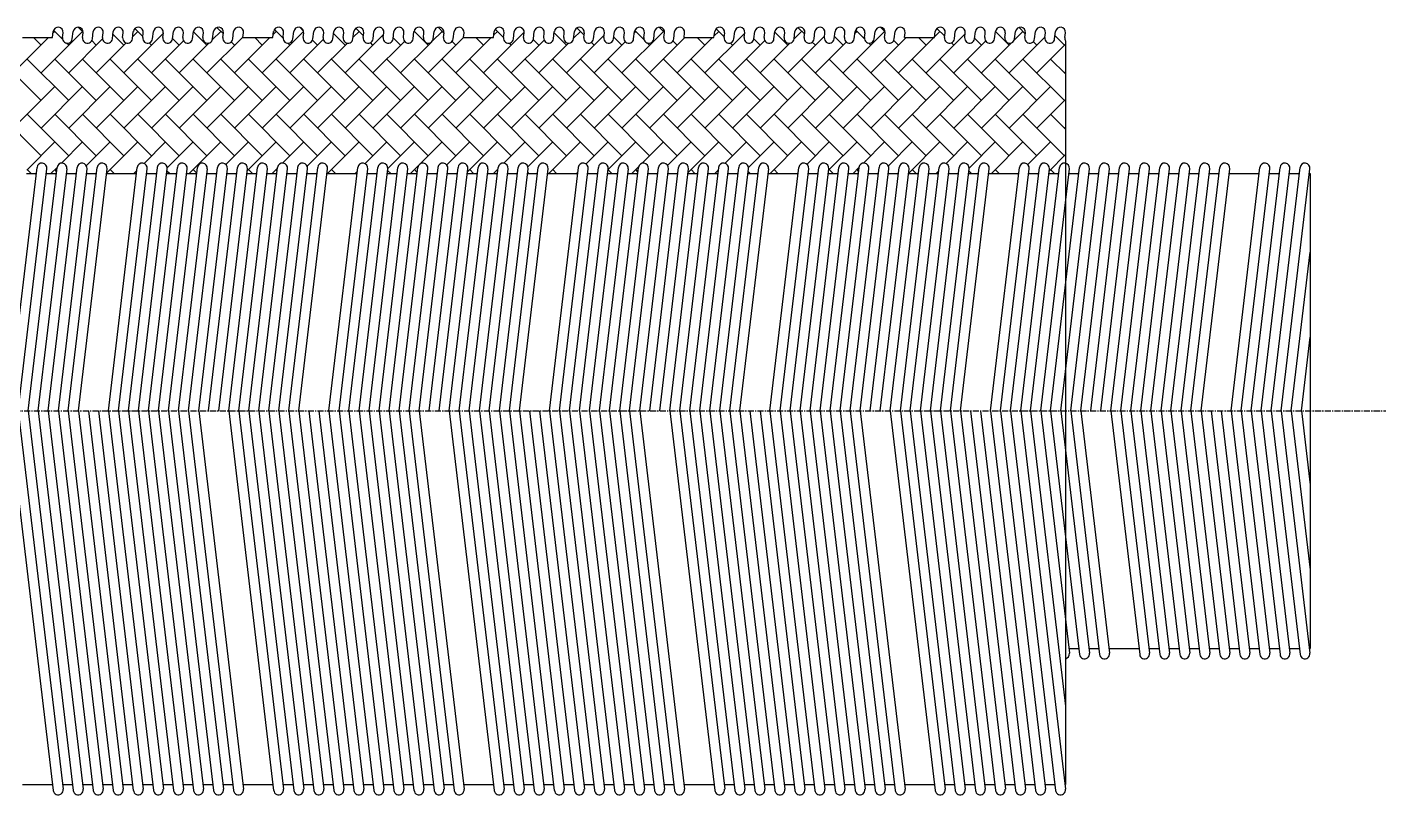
# Model space of a CAD drawing. Extents: x 3 to 1169, y 0 to 271.
# Drawn here: x 891.5 to 1169.4, y 114 to 271 of the extents above; entities that cross this region are included whole.
import ezdxf

# ---------------------------------------------------------------- set-up
doc = ezdxf.new("R2010")
doc.units = 0
doc.linetypes.add('CENTER', pattern=[2, 1.25, -0.25, 0.25, -0.25])
doc.layers.get('0').update_dxf_attribs({"linetype": 'CONTINUOUS'})
doc.layers.add('CENTER', color=1, linetype='CENTER')

# ---------------------------------------------------------------- blocks, each defined once
blk = doc.blocks.new('*X8')
at = {"color": 0, "linetype": 'CONTINUOUS'}
for p, q in [((902.85, 270.14), (894.37, 261.65)), ((897.2, 270.14), (896.81, 269.75)), ((898.78, 268.56), (896.94, 270.4)), ((902.99, 270), (902, 270.99)), ((911.34, 267.31), (909.09, 269.56)), ((919.36, 269.68), (911.34, 261.65)), ((914.17, 270.14), (913.13, 269.1)), ((915.2, 269.11), (913.58, 270.73)), ((928.31, 267.31), (925.55, 270.07)), ((931.14, 270.14), (929.44, 268.44)), ((931.66, 269.62), (930.34, 270.94)), ((948.08, 270.11), (939.62, 261.65)), ((942.45, 270.14), (941.89, 269.58)), ((943.86, 268.73), (942.09, 270.5)), ((948.07, 270.18), (947.28, 270.97)), ((956.59, 267.31), (954.2, 269.7)), ((959.42, 270.14), (958.21, 268.93)), ((960.31, 269.25), (958.76, 270.8)), ((970.74, 270.14), (970.64, 270.05)), ((973.57, 267.31), (970.67, 270.21)), ((976.39, 270.14), (974.36, 268.11)), ((976.77, 269.76), (975.56, 270.97)), ((993.19, 269.97), (984.88, 261.65)), ((987.71, 270.14), (986.97, 269.4)), ((988.97, 268.88), (987.25, 270.59)), ((993.09, 270.41), (992.61, 270.89)), ((1001.85, 267.31), (999.32, 269.84)), ((1004.68, 270.14), (1003.29, 268.75)), ((1005.43, 269.39), (1003.96, 270.86)), ((1021.65, 270.14), (1013.16, 261.65)), ((1015.99, 270.14), (1015.72, 269.87)), ((1017.71, 268.42), (1015.81, 270.33)), ((1021.89, 269.9), (1020.8, 270.99)), ((1038.28, 269.8), (1030.13, 261.65)), ((1032.96, 270.14), (1032.05, 269.22)), ((1034.09, 269.02), (1032.43, 270.68)), ((1047.1, 267.31), (1044.44, 269.98)), ((1049.93, 270.14), (1048.37, 268.58)), ((1050.55, 269.53), (1049.16, 270.91)), ((1066.9, 270.14), (1058.42, 261.65)), ((1061.25, 270.14), (1060.8, 269.7)), ((1062.77, 268.62), (1060.95, 270.43)), ((1066.99, 270.05), (1066.05, 270.99)), ((1083.36, 269.62), (1075.39, 261.65)), ((1078.22, 270.14), (1077.13, 269.05)), ((1079.2, 269.15), (1077.6, 270.75)), ((1092.36, 267.31), (1089.55, 270.12)), ((1095.19, 270.14), (1093.41, 268.36)), ((1095.66, 269.66), (1094.38, 270.95)), ((895.91, 268.86), (888.71, 261.65)), ((894.37, 267.31), (892.82, 268.86)), ((900.03, 267.31), (899.6, 267.74)), ((906.97, 268.6), (900.03, 261.65)), ((905.68, 267.31), (904.75, 268.24)), ((911.79, 267.77), (905.68, 261.65)), ((917, 267.31), (916.52, 267.79)), ((923.53, 268.18), (917, 261.65)), ((922.65, 267.31), (921.28, 268.68)), ((928.77, 267.77), (922.65, 261.65)), ((935.69, 269.03), (928.31, 261.65)), ((933.97, 267.31), (933.27, 268.01)), ((941.17, 268.86), (933.97, 261.65)), ((939.62, 267.31), (938.08, 268.86)), ((945.28, 267.31), (944.87, 267.73)), ((952.1, 268.47), (945.28, 261.65)), ((950.94, 267.31), (949.9, 268.35)), ((957.02, 267.74), (950.94, 261.65)), ((964.44, 269.5), (956.59, 261.65)), ((962.25, 267.31), (961.73, 267.84)), ((968.69, 268.09), (962.25, 261.65)), ((967.91, 267.31), (966.4, 268.82)), ((974.2, 267.94), (967.91, 261.65)), ((980.77, 268.86), (973.57, 261.65)), ((979.22, 267.31), (978.45, 268.09)), ((986.42, 268.86), (979.22, 261.65)), ((984.88, 267.31), (983.33, 268.86)), ((990.54, 267.31), (990.11, 267.74)), ((997.24, 268.35), (990.54, 261.65)), ((996.19, 267.31), (995.04, 268.46)), ((1002.26, 267.73), (996.19, 261.65)), ((1009.52, 269.33), (1001.85, 261.65)), ((1007.51, 267.31), (1006.93, 267.89)), ((1013.87, 268.01), (1007.51, 261.65)), ((1013.16, 267.31), (1011.52, 268.96)), ((1018.82, 267.31), (1018.35, 267.78)), ((1026.02, 268.86), (1018.82, 261.65)), ((1024.48, 267.31), (1023.61, 268.18)), ((1031.68, 268.86), (1024.48, 261.65)), ((1030.13, 267.31), (1028.59, 268.86)), ((1035.79, 267.31), (1035.34, 267.76)), ((1042.39, 268.25), (1035.79, 261.65)), ((1041.45, 267.31), (1040.17, 268.59)), ((1047.53, 267.74), (1041.45, 261.65)), ((1054.6, 269.15), (1047.1, 261.65)), ((1052.76, 267.31), (1052.11, 267.96)), ((1059.05, 267.94), (1052.76, 261.65)), ((1058.42, 267.31), (1056.63, 269.1)), ((1064.07, 267.31), (1063.65, 267.73)), ((1071.28, 268.86), (1064.07, 261.65)), ((1069.73, 267.31), (1068.77, 268.27)), ((1076.93, 268.86), (1069.73, 261.65)), ((1075.39, 267.31), (1073.84, 268.86)), ((1081.05, 267.31), (1080.55, 267.8)), ((1087.55, 268.15), (1081.05, 261.65)), ((1086.7, 267.31), (1085.29, 268.73)), ((1092.85, 267.8), (1086.7, 261.65)), ((1099.68, 268.98), (1092.36, 261.65)), ((1098.02, 267.31), (1097.3, 268.03)), ((1103.91, 267.54), (1098.02, 261.65)), ((1103.67, 267.31), (1101.75, 269.24)), ((894.37, 256), (885.88, 264.48)), ((900.03, 256), (891.54, 264.48)), ((905.68, 256), (897.2, 264.48)), ((911.34, 256), (902.85, 264.48)), ((917, 256), (908.51, 264.48)), ((922.65, 256), (914.17, 264.48)), ((928.31, 256), (919.82, 264.48)), ((933.97, 256), (925.48, 264.48)), ((939.62, 256), (931.14, 264.48)), ((945.28, 256), (936.8, 264.48)), ((950.94, 256), (942.45, 264.48)), ((956.59, 256), (948.11, 264.48)), ((962.25, 256), (953.77, 264.48)), ((967.91, 256), (959.42, 264.48)), ((973.57, 256), (965.08, 264.48)), ((979.22, 256), (970.74, 264.48)), ((984.88, 256), (976.39, 264.48)), ((990.54, 256), (982.05, 264.48)), ((996.19, 256), (987.71, 264.48)), ((1001.85, 256), (993.36, 264.48)), ((1007.51, 256), (999.02, 264.48)), ((1013.16, 256), (1004.68, 264.48)), ((1018.82, 256), (1010.33, 264.48)), ((1024.48, 256), (1015.99, 264.48)), ((1030.13, 256), (1021.65, 264.48)), ((1035.79, 256), (1027.31, 264.48)), ((1041.45, 256), (1032.96, 264.48)), ((1047.1, 256), (1038.62, 264.48)), ((1052.76, 256), (1044.28, 264.48)), ((1058.42, 256), (1049.93, 264.48)), ((1064.07, 256), (1055.59, 264.48)), ((1069.73, 256), (1061.25, 264.48)), ((1075.39, 256), (1066.9, 264.48)), ((1081.05, 256), (1072.56, 264.48)), ((1086.7, 256), (1078.22, 264.48)), ((1092.36, 256), (1083.87, 264.48)), ((1098.02, 256), (1089.53, 264.48)), ((1103.67, 256), (1095.19, 264.48)), ((1103.91, 261.42), (1100.84, 264.48)), ((1103.91, 261.89), (1103.67, 261.65)), ((897.2, 258.83), (888.71, 250.34)), ((902.85, 258.83), (894.37, 250.34)), ((908.51, 258.83), (900.03, 250.34)), ((914.17, 258.83), (905.68, 250.34)), ((919.82, 258.83), (911.34, 250.34)), ((925.48, 258.83), (917, 250.34)), ((931.14, 258.83), (922.65, 250.34)), ((936.8, 258.83), (928.31, 250.34)), ((942.45, 258.83), (933.97, 250.34)), ((948.11, 258.83), (939.62, 250.34)), ((953.77, 258.83), (945.28, 250.34)), ((959.42, 258.83), (950.94, 250.34)), ((965.08, 258.83), (956.59, 250.34)), ((970.74, 258.83), (962.25, 250.34)), ((976.39, 258.83), (967.91, 250.34)), ((982.05, 258.83), (973.57, 250.34)), ((987.71, 258.83), (979.22, 250.34)), ((993.36, 258.83), (984.88, 250.34)), ((999.02, 258.83), (990.54, 250.34)), ((1004.68, 258.83), (996.19, 250.34)), ((1010.33, 258.83), (1001.85, 250.34)), ((1015.99, 258.83), (1007.51, 250.34)), ((1021.65, 258.83), (1013.16, 250.34)), ((1027.31, 258.83), (1018.82, 250.34)), ((1032.96, 258.83), (1024.48, 250.34)), ((1038.62, 258.83), (1030.13, 250.34)), ((1044.28, 258.83), (1035.79, 250.34)), ((1049.93, 258.83), (1041.45, 250.34)), ((1055.59, 258.83), (1047.1, 250.34)), ((1061.25, 258.83), (1052.76, 250.34)), ((1066.9, 258.83), (1058.42, 250.34)), ((1072.56, 258.83), (1064.07, 250.34)), ((1078.22, 258.83), (1069.73, 250.34)), ((1083.87, 258.83), (1075.39, 250.34)), ((1089.53, 258.83), (1081.05, 250.34)), ((1095.19, 258.83), (1086.7, 250.34)), ((1100.84, 258.83), (1092.36, 250.34)), ((1103.91, 256.23), (1098.02, 250.34)), ((894.37, 244.68), (885.88, 253.17)), ((900.03, 244.68), (891.54, 253.17)), ((905.68, 244.68), (897.2, 253.17)), ((911.34, 244.68), (902.85, 253.17)), ((917, 244.68), (908.51, 253.17)), ((922.65, 244.68), (914.17, 253.17)), ((928.31, 244.68), (919.82, 253.17)), ((933.97, 244.68), (925.48, 253.17)), ((939.62, 244.68), (931.14, 253.17)), ((945.28, 244.68), (936.8, 253.17)), ((950.94, 244.68), (942.45, 253.17)), ((956.59, 244.68), (948.11, 253.17)), ((962.25, 244.68), (953.77, 253.17)), ((967.91, 244.68), (959.42, 253.17)), ((973.57, 244.68), (965.08, 253.17)), ((979.22, 244.68), (970.74, 253.17)), ((984.88, 244.68), (976.39, 253.17)), ((990.54, 244.68), (982.05, 253.17)), ((996.19, 244.68), (987.71, 253.17)), ((1001.85, 244.68), (993.36, 253.17)), ((1007.51, 244.68), (999.02, 253.17)), ((1013.16, 244.68), (1004.68, 253.17)), ((1018.82, 244.68), (1010.33, 253.17)), ((1024.48, 244.68), (1015.99, 253.17)), ((1030.13, 244.68), (1021.65, 253.17)), ((1035.79, 244.68), (1027.31, 253.17)), ((1041.45, 244.68), (1032.96, 253.17)), ((1047.1, 244.68), (1038.62, 253.17)), ((1052.76, 244.68), (1044.28, 253.17)), ((1058.42, 244.68), (1049.93, 253.17)), ((1064.07, 244.68), (1055.59, 253.17)), ((1069.73, 244.68), (1061.25, 253.17)), ((1075.39, 244.68), (1066.9, 253.17)), ((1081.05, 244.68), (1072.56, 253.17)), ((1086.7, 244.68), (1078.22, 253.17)), ((1092.36, 244.68), (1083.87, 253.17)), ((1098.02, 244.68), (1089.53, 253.17)), ((1103.67, 244.68), (1095.19, 253.17)), ((1103.91, 250.11), (1100.84, 253.17)), ((1103.91, 250.57), (1103.67, 250.34)), ((897.2, 247.51), (891.46, 241.77)), ((902.85, 247.51), (898.53, 243.18)), ((908.51, 247.51), (903.67, 242.67)), ((914.17, 247.51), (907.78, 241.13)), ((919.82, 247.51), (915.44, 243.13)), ((925.48, 247.51), (920.2, 242.23)), ((931.14, 247.51), (924.68, 241.06)), ((936.8, 247.51), (932.19, 242.9)), ((942.45, 247.51), (936.54, 241.6)), ((948.11, 247.51), (943.79, 243.19)), ((953.77, 247.51), (948.82, 242.57)), ((959.42, 247.51), (952.97, 241.06)), ((965.08, 247.51), (960.65, 243.08)), ((970.74, 247.51), (965.29, 242.07)), ((976.39, 247.51), (971.9, 243.02)), ((982.05, 247.51), (977.36, 242.82)), ((987.71, 247.51), (981.62, 241.42)), ((993.36, 247.51), (989.03, 243.18)), ((999.02, 247.51), (993.96, 242.45)), ((1004.68, 247.51), (998.22, 241.06)), ((1010.33, 247.51), (1005.84, 243.02)), ((1015.99, 247.51), (1010.37, 241.89)), ((1021.65, 247.51), (1017.29, 243.16)), ((1027.31, 247.51), (1022.53, 242.74)), ((1032.96, 247.51), (1026.7, 241.25)), ((1038.62, 247.51), (1034.26, 243.15)), ((1044.28, 247.51), (1039.09, 242.32)), ((1049.93, 247.51), (1043.48, 241.06)), ((1055.59, 247.51), (1051.03, 242.95)), ((1061.25, 247.51), (1055.45, 241.72)), ((1066.9, 247.51), (1062.58, 243.19)), ((1072.56, 247.51), (1067.69, 242.64)), ((1078.22, 247.51), (1071.78, 241.07)), ((1083.87, 247.51), (1079.47, 243.11)), ((1089.53, 247.51), (1084.2, 242.18)), ((1095.19, 247.51), (1088.73, 241.06)), ((1100.84, 247.51), (1096.21, 242.88)), ((1103.91, 244.92), (1100.53, 241.54)), ((892.34, 241.06), (891.54, 241.86)), ((897.66, 242.32), (896.4, 241.06)), ((897.56, 241.49), (897.2, 241.86)), ((909.31, 241.06), (908.51, 241.86)), ((926.22, 241.12), (925.48, 241.86)), ((937.6, 241.06), (936.8, 241.86)), ((942.74, 242.14), (941.65, 241.06)), ((942.68, 241.63), (942.45, 241.86)), ((954.57, 241.06), (953.77, 241.86)), ((971.62, 242.74), (969.94, 241.06)), ((971.33, 241.26), (970.74, 241.86)), ((982.85, 241.06), (982.05, 241.86)), ((987.82, 241.97), (986.91, 241.06)), ((987.79, 241.77), (987.71, 241.86)), ((999.82, 241.06), (999.02, 241.86)), ((1011.13, 241.06), (1010.36, 241.83)), ((1016.59, 242.45), (1015.19, 241.06)), ((1016.45, 241.4), (1015.99, 241.86)), ((1028.1, 241.06), (1027.31, 241.86)), ((1032.9, 241.79), (1032.16, 241.06)), ((1045.08, 241.06), (1044.28, 241.86)), ((1056.39, 241.06), (1055.59, 241.86)), ((1061.65, 242.26), (1060.45, 241.06)), ((1061.57, 241.54), (1061.25, 241.86)), ((1073.36, 241.06), (1072.56, 241.86)), ((1090.33, 241.06), (1089.53, 241.86)), ((1101.64, 241.06), (1100.84, 241.86)), ((913.98, 241.67), (913.37, 241.06)), ((920.62, 241.06), (920.13, 241.55)), ((948.91, 241.06), (948.79, 241.18)), ((959.06, 241.49), (958.62, 241.06)), ((965.88, 241.06), (965.25, 241.69)), ((994.16, 241.06), (993.9, 241.32)), ((1004.14, 241.32), (1003.88, 241.06)), ((1039.42, 241.06), (1039.02, 241.45)), ((1049.22, 241.14), (1049.13, 241.06)), ((1067.7, 241.06), (1067.68, 241.08)), ((1077.98, 241.61), (1077.42, 241.06)), ((1084.67, 241.06), (1084.14, 241.59))]:
    blk.add_line(p, q, dxfattribs=at)

msp = doc.modelspace()

# ---------------------------------------------------------------- linework, layer by layer
at = {"color": 7, "linetype": 'CONTINUOUS'}
for p, q in [((896.7, 268.86), (896.85, 270.09)), ((898.77, 268.86), (898.89, 269.85)), ((900.77, 268.62), (900.95, 270.09)), ((902.87, 268.86), (902.99, 269.85)), ((904.87, 268.62), (905.05, 270.09)), ((906.97, 268.86), (907.09, 269.85)), ((908.97, 268.62), (909.15, 270.09)), ((911.07, 268.86), (911.19, 269.85)), ((913.07, 268.62), (913.25, 270.09)), ((915.17, 268.86), (915.29, 269.85)), ((917.17, 268.62), (917.35, 270.09)), ((919.27, 268.86), (919.39, 269.85)), ((921.27, 268.62), (921.45, 270.09)), ((923.37, 268.86), (923.49, 269.85)), ((925.37, 268.62), (925.55, 270.09)), ((927.47, 268.86), (927.59, 269.85)), ((929.47, 268.62), (929.65, 270.09)), ((931.57, 268.86), (931.69, 269.85)), ((933.57, 268.62), (933.75, 270.09)), ((935.67, 268.86), (935.79, 269.85)), ((941.8, 268.86), (941.95, 270.09)), ((943.87, 268.86), (943.99, 269.85)), ((945.87, 268.62), (946.05, 270.09)), ((947.97, 268.86), (948.09, 269.85)), ((949.97, 268.62), (950.15, 270.09)), ((952.07, 268.86), (952.19, 269.85)), ((954.07, 268.62), (954.25, 270.09)), ((956.17, 268.86), (956.29, 269.85)), ((958.17, 268.62), (958.35, 270.09)), ((960.27, 268.86), (960.39, 269.85)), ((962.27, 268.62), (962.45, 270.09)), ((964.37, 268.86), (964.49, 269.85)), ((966.37, 268.62), (966.55, 270.09)), ((968.47, 268.86), (968.59, 269.85)), ((970.47, 268.62), (970.65, 270.09)), ((972.57, 268.86), (972.69, 269.85)), ((974.57, 268.62), (974.75, 270.09)), ((976.67, 268.86), (976.79, 269.85)), ((978.67, 268.62), (978.85, 270.09)), ((980.77, 268.86), (980.89, 269.85)), ((986.9, 268.86), (987.05, 270.09)), ((988.97, 268.86), (989.09, 269.85)), ((990.97, 268.62), (991.15, 270.09)), ((993.07, 268.86), (993.19, 269.85)), ((995.07, 268.62), (995.25, 270.09)), ((997.17, 268.86), (997.29, 269.85)), ((999.17, 268.62), (999.35, 270.09)), ((1001.27, 268.86), (1001.39, 269.85)), ((1003.27, 268.62), (1003.45, 270.09)), ((1005.37, 268.86), (1005.49, 269.85)), ((1007.37, 268.62), (1007.55, 270.09)), ((1009.47, 268.86), (1009.59, 269.85)), ((1011.47, 268.62), (1011.65, 270.09)), ((1013.57, 268.86), (1013.69, 269.85)), ((1015.57, 268.62), (1015.75, 270.09)), ((1017.67, 268.86), (1017.79, 269.85)), ((1019.67, 268.62), (1019.85, 270.09)), ((1021.77, 268.86), (1021.89, 269.85)), ((1023.77, 268.62), (1023.95, 270.09)), ((1025.87, 268.86), (1025.99, 269.85)), ((1032, 268.86), (1032.15, 270.09)), ((1034.07, 268.86), (1034.19, 269.85)), ((1036.07, 268.62), (1036.25, 270.09)), ((1038.17, 268.86), (1038.29, 269.85)), ((1040.17, 268.62), (1040.35, 270.09)), ((1042.27, 268.86), (1042.39, 269.85)), ((1044.27, 268.62), (1044.45, 270.09)), ((1046.37, 268.86), (1046.49, 269.85)), ((1048.37, 268.62), (1048.55, 270.09)), ((1050.47, 268.86), (1050.59, 269.85)), ((1052.47, 268.62), (1052.65, 270.09)), ((1054.57, 268.86), (1054.69, 269.85)), ((1056.57, 268.62), (1056.75, 270.09)), ((1058.67, 268.86), (1058.79, 269.85)), ((1060.67, 268.62), (1060.85, 270.09)), ((1062.77, 268.86), (1062.89, 269.85)), ((1064.77, 268.62), (1064.95, 270.09)), ((1066.87, 268.86), (1066.99, 269.85)), ((1068.87, 268.62), (1069.05, 270.09)), ((1070.97, 268.86), (1071.09, 269.85)), ((1077.1, 268.86), (1077.25, 270.09)), ((1079.17, 268.86), (1079.29, 269.85)), ((1081.17, 268.62), (1081.35, 270.09)), ((1083.27, 268.86), (1083.39, 269.85)), ((1085.27, 268.62), (1085.45, 270.09)), ((1087.37, 268.86), (1087.49, 269.85)), ((1089.37, 268.62), (1089.55, 270.09)), ((1091.47, 268.86), (1091.59, 269.85)), ((1093.47, 268.62), (1093.65, 270.09)), ((1095.57, 268.86), (1095.69, 269.85)), ((1097.57, 268.62), (1097.75, 270.09)), ((1099.67, 268.86), (1099.79, 269.85)), ((1101.67, 268.62), (1101.85, 270.09)), ((1103.77, 268.86), (1103.89, 269.85)), ((890.57, 268.86), (896.7, 268.86)), ((935.67, 268.86), (941.8, 268.86)), ((980.77, 268.86), (986.9, 268.86)), ((1025.87, 268.86), (1032, 268.86)), ((1070.97, 268.86), (1077.1, 268.86)), ((1103.91, 268.21), (1103.91, 116.12)), ((887.65, 192.49), (893.56, 242.29)), ((889.72, 192.49), (895.59, 242.05)), ((891.75, 192.49), (897.66, 242.29)), ((893.82, 192.49), (899.69, 242.05)), ((895.85, 192.49), (901.76, 242.29)), ((897.92, 192.49), (903.79, 242.05)), ((899.95, 192.49), (905.86, 242.29)), ((902.02, 192.49), (907.89, 242.05)), ((908.15, 192.49), (914.06, 242.29)), ((910.22, 192.49), (916.09, 242.05)), ((912.25, 192.49), (918.16, 242.29)), ((914.32, 192.49), (920.19, 242.05)), ((916.35, 192.49), (922.26, 242.29)), ((918.42, 192.49), (924.29, 242.05)), ((920.45, 192.49), (926.36, 242.29)), ((922.52, 192.49), (928.39, 242.05)), ((924.55, 192.49), (930.46, 242.29)), ((926.62, 192.49), (932.49, 242.05)), ((928.65, 192.49), (934.56, 242.29)), ((930.72, 192.49), (936.59, 242.05)), ((932.75, 192.49), (938.66, 242.29)), ((934.82, 192.49), (940.69, 242.05)), ((936.85, 192.49), (942.76, 242.29)), ((938.92, 192.49), (944.79, 242.05)), ((940.95, 192.49), (946.86, 242.29)), ((943.02, 192.49), (948.89, 242.05)), ((945.05, 192.49), (950.96, 242.29)), ((947.12, 192.49), (952.99, 242.05)), ((953.25, 192.49), (959.16, 242.29)), ((955.32, 192.49), (961.19, 242.05)), ((957.35, 192.49), (963.26, 242.29)), ((959.42, 192.49), (965.29, 242.05)), ((961.45, 192.49), (967.36, 242.29)), ((963.52, 192.49), (969.39, 242.05)), ((965.55, 192.49), (971.46, 242.29)), ((967.62, 192.49), (973.49, 242.05)), ((969.65, 192.49), (975.56, 242.29)), ((971.72, 192.49), (977.59, 242.05)), ((973.75, 192.49), (979.66, 242.29)), ((975.82, 192.49), (981.69, 242.05)), ((977.85, 192.49), (983.76, 242.29)), ((979.92, 192.49), (985.79, 242.05)), ((981.95, 192.49), (987.86, 242.29)), ((984.02, 192.49), (989.89, 242.05)), ((986.05, 192.49), (991.96, 242.29)), ((988.12, 192.49), (993.99, 242.05)), ((990.15, 192.49), (996.06, 242.29)), ((992.22, 192.49), (998.09, 242.05)), ((998.35, 192.49), (1004.26, 242.29)), ((1000.42, 192.49), (1006.29, 242.05)), ((1002.45, 192.49), (1008.36, 242.29)), ((1004.52, 192.49), (1010.39, 242.05)), ((1006.55, 192.49), (1012.46, 242.29)), ((1008.62, 192.49), (1014.49, 242.05)), ((1010.65, 192.49), (1016.56, 242.29)), ((1012.72, 192.49), (1018.59, 242.05)), ((1014.75, 192.49), (1020.66, 242.29)), ((1016.82, 192.49), (1022.69, 242.05)), ((1018.85, 192.49), (1024.76, 242.29)), ((1020.92, 192.49), (1026.79, 242.05)), ((1022.95, 192.49), (1028.86, 242.29)), ((1025.02, 192.49), (1030.89, 242.05)), ((1027.05, 192.49), (1032.96, 242.29)), ((1029.12, 192.49), (1034.99, 242.05)), ((1031.15, 192.49), (1037.06, 242.29)), ((1033.22, 192.49), (1039.09, 242.05)), ((1035.25, 192.49), (1041.16, 242.29)), ((1037.32, 192.49), (1043.19, 242.05)), ((1043.45, 192.49), (1049.36, 242.29)), ((1045.52, 192.49), (1051.39, 242.05)), ((1047.55, 192.49), (1053.46, 242.29)), ((1049.62, 192.49), (1055.49, 242.05)), ((1051.65, 192.49), (1057.56, 242.29)), ((1053.72, 192.49), (1059.59, 242.05)), ((1055.75, 192.49), (1061.66, 242.29)), ((1057.82, 192.49), (1063.69, 242.05)), ((1059.85, 192.49), (1065.76, 242.29)), ((1061.92, 192.49), (1067.79, 242.05)), ((1063.95, 192.49), (1069.86, 242.29)), ((1066.02, 192.49), (1071.89, 242.05)), ((1068.05, 192.49), (1073.96, 242.29)), ((1070.12, 192.49), (1075.99, 242.05)), ((1072.15, 192.49), (1078.06, 242.29)), ((1074.22, 192.49), (1080.09, 242.05)), ((1076.25, 192.49), (1082.16, 242.29)), ((1078.32, 192.49), (1084.19, 242.05)), ((1080.35, 192.49), (1086.26, 242.29)), ((1082.42, 192.49), (1088.29, 242.05)), ((1088.55, 192.49), (1094.46, 242.29)), ((1090.62, 192.49), (1096.49, 242.05)), ((1092.65, 192.49), (1098.56, 242.29)), ((1094.72, 192.49), (1100.59, 242.05)), ((1096.75, 192.49), (1102.66, 242.29)), ((1098.82, 192.49), (1104.69, 242.05)), ((1100.85, 192.49), (1106.76, 242.29)), ((1102.92, 192.49), (1108.79, 242.05)), ((1104.95, 192.49), (1110.86, 242.29)), ((1107.02, 192.49), (1112.89, 242.05)), ((1109.05, 192.49), (1114.96, 242.29)), ((1111.12, 192.49), (1116.99, 242.05)), ((1113.15, 192.49), (1119.06, 242.29)), ((1115.22, 192.49), (1121.09, 242.05)), ((1117.25, 192.49), (1123.16, 242.29)), ((1119.32, 192.49), (1125.19, 242.05)), ((1121.35, 192.49), (1127.26, 242.29)), ((1123.42, 192.49), (1129.29, 242.05)), ((1125.45, 192.49), (1131.36, 242.29)), ((1127.52, 192.49), (1133.39, 242.05)), ((1129.55, 192.49), (1135.46, 242.29)), ((1131.62, 192.49), (1137.49, 242.05)), ((1137.75, 192.49), (1143.66, 242.29)), ((1139.82, 192.49), (1145.69, 242.05)), ((1141.85, 192.49), (1147.76, 242.29)), ((1143.92, 192.49), (1149.79, 242.05)), ((1145.95, 192.49), (1151.86, 242.29)), ((1148.02, 192.49), (1153.89, 242.05)), ((891.37, 241.06), (893.41, 241.06)), ((895.47, 241.06), (897.51, 241.06)), ((899.57, 241.06), (901.61, 241.06)), ((903.67, 241.06), (905.71, 241.06)), ((907.77, 241.06), (913.91, 241.06)), ((915.97, 241.06), (918.01, 241.06)), ((920.07, 241.06), (922.11, 241.06)), ((924.17, 241.06), (926.21, 241.06)), ((928.27, 241.06), (930.31, 241.06)), ((932.37, 241.06), (934.41, 241.06)), ((936.47, 241.06), (938.51, 241.06)), ((940.57, 241.06), (942.61, 241.06)), ((944.67, 241.06), (946.71, 241.06)), ((948.77, 241.06), (950.81, 241.06)), ((952.87, 241.06), (959.01, 241.06)), ((961.07, 241.06), (963.11, 241.06)), ((965.17, 241.06), (967.21, 241.06)), ((969.27, 241.06), (971.31, 241.06)), ((973.37, 241.06), (975.41, 241.06)), ((977.47, 241.06), (979.51, 241.06)), ((981.57, 241.06), (983.61, 241.06)), ((985.67, 241.06), (987.71, 241.06)), ((989.77, 241.06), (991.81, 241.06)), ((993.87, 241.06), (995.91, 241.06)), ((997.97, 241.06), (1004.11, 241.06)), ((1006.17, 241.06), (1008.21, 241.06)), ((1010.27, 241.06), (1012.31, 241.06)), ((1014.37, 241.06), (1016.41, 241.06)), ((1018.47, 241.06), (1020.51, 241.06)), ((1022.57, 241.06), (1024.61, 241.06)), ((1026.67, 241.06), (1028.71, 241.06)), ((1030.77, 241.06), (1032.81, 241.06)), ((1034.87, 241.06), (1036.91, 241.06)), ((1038.97, 241.06), (1041.01, 241.06)), ((1043.07, 241.06), (1049.21, 241.06)), ((1051.27, 241.06), (1053.31, 241.06)), ((1055.37, 241.06), (1057.41, 241.06)), ((1059.47, 241.06), (1061.51, 241.06)), ((1063.57, 241.06), (1065.61, 241.06)), ((1067.67, 241.06), (1069.71, 241.06)), ((1071.77, 241.06), (1073.81, 241.06)), ((1075.87, 241.06), (1077.91, 241.06)), ((1079.97, 241.06), (1082.01, 241.06)), ((1084.07, 241.06), (1086.11, 241.06)), ((1088.17, 241.06), (1094.31, 241.06)), ((1096.37, 241.06), (1098.41, 241.06)), ((1100.47, 241.06), (1102.51, 241.06)), ((1104.57, 241.06), (1106.61, 241.06)), ((1108.67, 241.06), (1110.71, 241.06)), ((1112.77, 241.06), (1114.81, 241.06)), ((1116.87, 241.06), (1118.91, 241.06)), ((1120.97, 241.06), (1123.01, 241.06)), ((1125.07, 241.06), (1127.11, 241.06)), ((1129.17, 241.06), (1131.21, 241.06)), ((1133.27, 241.06), (1135.31, 241.06)), ((1137.37, 241.06), (1143.51, 241.06)), ((1145.57, 241.06), (1147.61, 241.06)), ((1149.67, 241.06), (1151.71, 241.06)), ((1153.77, 241.06), (1153.91, 241.06)), ((1153.91, 241.06), (1153.91, 143.92)), ((1150.05, 192.49), (1153.91, 225)), ((1152.12, 192.49), (1153.91, 207.58)), ((887.65, 192.49), (896.85, 114.88)), ((889.72, 192.49), (898.89, 115.13)), ((891.75, 192.49), (900.95, 114.88)), ((893.82, 192.49), (902.99, 115.13)), ((895.85, 192.49), (905.05, 114.88)), ((897.92, 192.49), (907.09, 115.13)), ((899.95, 192.49), (909.15, 114.88)), ((902.02, 192.49), (911.19, 115.13)), ((904.05, 192.49), (913.25, 114.88)), ((906.12, 192.49), (915.29, 115.13)), ((908.15, 192.49), (917.35, 114.88)), ((910.22, 192.49), (919.39, 115.13)), ((912.25, 192.49), (921.45, 114.88)), ((914.32, 192.49), (923.49, 115.13)), ((916.35, 192.49), (925.55, 114.88)), ((918.42, 192.49), (927.59, 115.13)), ((920.45, 192.49), (929.65, 114.88)), ((922.52, 192.49), (931.69, 115.13)), ((924.55, 192.49), (933.75, 114.88)), ((926.62, 192.49), (935.79, 115.13)), ((932.75, 192.49), (941.95, 114.88)), ((934.82, 192.49), (943.99, 115.13)), ((936.85, 192.49), (946.05, 114.88)), ((938.92, 192.49), (948.09, 115.13)), ((940.95, 192.49), (950.15, 114.88)), ((943.02, 192.49), (952.19, 115.13)), ((945.05, 192.49), (954.25, 114.88)), ((947.12, 192.49), (956.29, 115.13)), ((949.15, 192.49), (958.35, 114.88)), ((951.22, 192.49), (960.39, 115.13)), ((953.25, 192.49), (962.45, 114.88)), ((955.32, 192.49), (964.49, 115.13)), ((957.35, 192.49), (966.55, 114.88)), ((959.42, 192.49), (968.59, 115.13)), ((961.45, 192.49), (970.65, 114.88)), ((963.52, 192.49), (972.69, 115.13)), ((965.55, 192.49), (974.75, 114.88)), ((967.62, 192.49), (976.79, 115.13)), ((969.65, 192.49), (978.85, 114.88)), ((971.72, 192.49), (980.89, 115.13)), ((977.85, 192.49), (987.05, 114.88)), ((979.92, 192.49), (989.09, 115.13)), ((981.95, 192.49), (991.15, 114.88)), ((984.02, 192.49), (993.19, 115.13)), ((986.05, 192.49), (995.25, 114.88)), ((988.12, 192.49), (997.29, 115.13)), ((990.15, 192.49), (999.35, 114.88)), ((992.22, 192.49), (1001.39, 115.13)), ((994.25, 192.49), (1003.45, 114.88)), ((996.32, 192.49), (1005.49, 115.13)), ((998.35, 192.49), (1007.55, 114.88)), ((1000.42, 192.49), (1009.59, 115.13)), ((1002.45, 192.49), (1011.65, 114.88)), ((1004.52, 192.49), (1013.69, 115.13)), ((1006.55, 192.49), (1015.75, 114.88)), ((1008.62, 192.49), (1017.79, 115.13)), ((1010.65, 192.49), (1019.85, 114.88)), ((1012.72, 192.49), (1021.89, 115.13)), ((1014.75, 192.49), (1023.95, 114.88)), ((1016.82, 192.49), (1025.99, 115.13)), ((1022.95, 192.49), (1032.15, 114.88)), ((1025.02, 192.49), (1034.19, 115.13)), ((1027.05, 192.49), (1036.25, 114.88)), ((1029.12, 192.49), (1038.29, 115.13)), ((1031.15, 192.49), (1040.35, 114.88)), ((1033.22, 192.49), (1042.39, 115.13)), ((1035.25, 192.49), (1044.45, 114.88)), ((1037.32, 192.49), (1046.49, 115.13)), ((1039.35, 192.49), (1048.55, 114.88)), ((1041.42, 192.49), (1050.59, 115.13)), ((1043.45, 192.49), (1052.65, 114.88)), ((1045.52, 192.49), (1054.69, 115.13)), ((1047.55, 192.49), (1056.75, 114.88)), ((1049.62, 192.49), (1058.79, 115.13)), ((1051.65, 192.49), (1060.85, 114.88)), ((1053.72, 192.49), (1062.89, 115.13)), ((1055.75, 192.49), (1064.95, 114.88)), ((1057.82, 192.49), (1066.99, 115.13)), ((1059.85, 192.49), (1069.05, 114.88)), ((1061.92, 192.49), (1071.09, 115.13)), ((1068.05, 192.49), (1077.25, 114.88)), ((1070.12, 192.49), (1079.29, 115.13)), ((1072.15, 192.49), (1081.35, 114.88)), ((1074.22, 192.49), (1083.39, 115.13)), ((1076.25, 192.49), (1085.45, 114.88)), ((1078.32, 192.49), (1087.49, 115.13)), ((1080.35, 192.49), (1089.55, 114.88)), ((1082.42, 192.49), (1091.59, 115.13)), ((1084.45, 192.49), (1093.65, 114.88)), ((1086.52, 192.49), (1095.69, 115.13)), ((1088.55, 192.49), (1097.75, 114.88)), ((1090.62, 192.49), (1099.79, 115.13)), ((1092.65, 192.49), (1101.85, 114.88)), ((1094.72, 192.49), (1103.89, 115.13)), ((1096.75, 192.49), (1103.91, 132.13)), ((1098.82, 192.49), (1104.69, 142.93)), ((1100.85, 192.49), (1106.76, 142.68)), ((1102.92, 192.49), (1108.79, 142.93)), ((1104.95, 192.49), (1110.86, 142.68)), ((1107.02, 192.49), (1112.89, 142.93)), ((1113.15, 192.49), (1119.06, 142.68)), ((1115.22, 192.49), (1121.09, 142.93)), ((1117.25, 192.49), (1123.16, 142.68)), ((1119.32, 192.49), (1125.19, 142.93)), ((1121.35, 192.49), (1127.26, 142.68)), ((1123.42, 192.49), (1129.29, 142.93)), ((1125.45, 192.49), (1131.36, 142.68)), ((1127.52, 192.49), (1133.39, 142.93)), ((1129.55, 192.49), (1135.46, 142.68)), ((1131.62, 192.49), (1137.49, 142.93)), ((1133.65, 192.49), (1139.56, 142.68)), ((1135.72, 192.49), (1141.59, 142.93)), ((1137.75, 192.49), (1143.66, 142.68)), ((1139.82, 192.49), (1145.69, 142.93)), ((1141.85, 192.49), (1147.76, 142.68)), ((1143.92, 192.49), (1149.79, 142.93)), ((1145.95, 192.49), (1151.86, 142.68)), ((1148.02, 192.49), (1153.89, 142.93)), ((1150.05, 192.49), (1153.91, 159.98)), ((1152.12, 192.49), (1153.91, 177.4)), ((1104.57, 143.92), (1106.61, 143.92)), ((1108.67, 143.92), (1110.71, 143.92)), ((1112.77, 143.92), (1118.91, 143.92)), ((1120.97, 143.92), (1123.01, 143.92)), ((1125.07, 143.92), (1127.11, 143.92)), ((1129.17, 143.92), (1131.21, 143.92)), ((1133.27, 143.92), (1135.31, 143.92)), ((1137.37, 143.92), (1139.41, 143.92)), ((1141.47, 143.92), (1143.51, 143.92)), ((1145.57, 143.92), (1147.61, 143.92)), ((1149.67, 143.92), (1151.71, 143.92)), ((1153.77, 143.92), (1153.91, 143.92)), ((890.57, 116.12), (896.7, 116.12)), ((898.77, 116.12), (900.8, 116.12)), ((902.87, 116.12), (904.9, 116.12)), ((906.97, 116.12), (909, 116.12)), ((911.07, 116.12), (913.1, 116.12)), ((915.17, 116.12), (917.2, 116.12)), ((919.27, 116.12), (921.3, 116.12)), ((923.37, 116.12), (925.4, 116.12)), ((927.47, 116.12), (929.5, 116.12)), ((931.57, 116.12), (933.6, 116.12)), ((935.67, 116.12), (941.8, 116.12)), ((943.87, 116.12), (945.9, 116.12)), ((947.97, 116.12), (950, 116.12)), ((952.07, 116.12), (954.1, 116.12)), ((956.17, 116.12), (958.2, 116.12)), ((960.27, 116.12), (962.3, 116.12)), ((964.37, 116.12), (966.4, 116.12)), ((968.47, 116.12), (970.5, 116.12)), ((972.57, 116.12), (974.6, 116.12)), ((976.67, 116.12), (978.7, 116.12)), ((980.77, 116.12), (986.9, 116.12)), ((988.97, 116.12), (991, 116.12)), ((993.07, 116.12), (995.1, 116.12)), ((997.17, 116.12), (999.2, 116.12)), ((1001.27, 116.12), (1003.3, 116.12)), ((1005.37, 116.12), (1007.4, 116.12)), ((1009.47, 116.12), (1011.5, 116.12)), ((1013.57, 116.12), (1015.6, 116.12)), ((1017.67, 116.12), (1019.7, 116.12)), ((1021.77, 116.12), (1023.8, 116.12)), ((1025.87, 116.12), (1032, 116.12)), ((1034.07, 116.12), (1036.1, 116.12)), ((1038.17, 116.12), (1040.2, 116.12)), ((1042.27, 116.12), (1044.3, 116.12)), ((1046.37, 116.12), (1048.4, 116.12)), ((1050.47, 116.12), (1052.5, 116.12)), ((1054.57, 116.12), (1056.6, 116.12)), ((1058.67, 116.12), (1060.7, 116.12)), ((1062.77, 116.12), (1064.8, 116.12)), ((1066.87, 116.12), (1068.9, 116.12)), ((1070.97, 116.12), (1077.1, 116.12)), ((1079.17, 116.12), (1081.2, 116.12)), ((1083.27, 116.12), (1085.3, 116.12)), ((1087.37, 116.12), (1089.4, 116.12)), ((1091.47, 116.12), (1093.5, 116.12)), ((1095.57, 116.12), (1097.6, 116.12)), ((1099.67, 116.12), (1101.7, 116.12)), ((1103.77, 116.12), (1103.91, 116.12))]:
    msp.add_line(p, q, dxfattribs=at)
for centre, radius, start, end in [((897.87, 269.97), 1.02, 353.2425, 173.2425), ((901.97, 269.97), 1.02, 353.2425, 173.2425), ((906.07, 269.97), 1.02, 353.2425, 173.2425), ((910.17, 269.97), 1.02, 353.2425, 173.2425), ((914.27, 269.97), 1.02, 353.2425, 173.2425), ((918.37, 269.97), 1.02, 353.2425, 173.2425), ((922.47, 269.97), 1.02, 353.2425, 173.2425), ((926.57, 269.97), 1.02, 353.2425, 173.2425), ((930.67, 269.97), 1.02, 353.2425, 173.2425), ((934.77, 269.97), 1.02, 353.2425, 173.2425), ((942.97, 269.97), 1.02, 353.2425, 173.2425), ((947.07, 269.97), 1.02, 353.2425, 173.2425), ((951.17, 269.97), 1.02, 353.2425, 173.2425), ((955.27, 269.97), 1.02, 353.2425, 173.2425), ((959.37, 269.97), 1.02, 353.2425, 173.2425), ((963.47, 269.97), 1.02, 353.2425, 173.2425), ((967.57, 269.97), 1.02, 353.2425, 173.2425), ((971.67, 269.97), 1.02, 353.2425, 173.2425), ((975.77, 269.97), 1.02, 353.2425, 173.2425), ((979.87, 269.97), 1.02, 353.2425, 173.2425), ((988.07, 269.97), 1.02, 353.2425, 173.2425), ((992.17, 269.97), 1.02, 353.2425, 173.2425), ((996.27, 269.97), 1.02, 353.2425, 173.2425), ((1000.37, 269.97), 1.02, 353.2425, 173.2425), ((1004.47, 269.97), 1.02, 353.2425, 173.2425), ((1008.57, 269.97), 1.02, 353.2425, 173.2425), ((1012.67, 269.97), 1.02, 353.2425, 173.2425), ((1016.77, 269.97), 1.02, 353.2425, 173.2425), ((1020.87, 269.97), 1.02, 353.2425, 173.2425), ((1024.97, 269.97), 1.02, 353.2425, 173.2425), ((1033.17, 269.97), 1.02, 353.2425, 173.2425), ((1037.27, 269.97), 1.02, 353.2425, 173.2425), ((1041.37, 269.97), 1.02, 353.2425, 173.2425), ((1045.47, 269.97), 1.02, 353.2425, 173.2425), ((1049.57, 269.97), 1.02, 353.2425, 173.2425), ((1053.67, 269.97), 1.02, 353.2425, 173.2425), ((1057.77, 269.97), 1.02, 353.2425, 173.2425), ((1061.87, 269.97), 1.02, 353.2425, 173.2425), ((1065.97, 269.97), 1.02, 353.2425, 173.2425), ((1070.07, 269.97), 1.02, 353.2425, 173.2425), ((1078.27, 269.97), 1.02, 353.2425, 173.2425), ((1082.37, 269.97), 1.02, 353.2425, 173.2425), ((1086.47, 269.97), 1.02, 353.2425, 173.2425), ((1090.57, 269.97), 1.02, 353.2425, 173.2425), ((1094.67, 269.97), 1.02, 353.2425, 173.2425), ((1098.77, 269.97), 1.02, 353.2425, 173.2425), ((1102.87, 269.97), 1.02, 353.2425, 173.2425), ((899.77, 268.74), 1.01, 173.2425, 353.2425), ((903.87, 268.74), 1.01, 173.2425, 353.2425), ((907.97, 268.74), 1.01, 173.2425, 353.2425), ((912.07, 268.74), 1.01, 173.2425, 353.2425), ((916.17, 268.74), 1.01, 173.2425, 353.2425), ((920.27, 268.74), 1.01, 173.2425, 353.2425), ((924.37, 268.74), 1.01, 173.2425, 353.2425), ((928.47, 268.74), 1.01, 173.2425, 353.2425), ((932.57, 268.74), 1.01, 173.2425, 353.2425), ((944.87, 268.74), 1.01, 173.2425, 353.2425), ((948.97, 268.74), 1.01, 173.2425, 353.2425), ((953.07, 268.74), 1.01, 173.2425, 353.2425), ((957.17, 268.74), 1.01, 173.2425, 353.2425), ((961.27, 268.74), 1.01, 173.2425, 353.2425), ((965.37, 268.74), 1.01, 173.2425, 353.2425), ((969.47, 268.74), 1.01, 173.2425, 353.2425), ((973.57, 268.74), 1.01, 173.2425, 353.2425), ((977.67, 268.74), 1.01, 173.2425, 353.2425), ((989.97, 268.74), 1.01, 173.2425, 353.2425), ((994.07, 268.74), 1.01, 173.2425, 353.2425), ((998.17, 268.74), 1.01, 173.2425, 353.2425), ((1002.27, 268.74), 1.01, 173.2425, 353.2425), ((1006.37, 268.74), 1.01, 173.2425, 353.2425), ((1010.47, 268.74), 1.01, 173.2425, 353.2425), ((1014.57, 268.74), 1.01, 173.2425, 353.2425), ((1018.67, 268.74), 1.01, 173.2425, 353.2425), ((1022.77, 268.74), 1.01, 173.2425, 353.2425), ((1035.07, 268.74), 1.01, 173.2425, 353.2425), ((1039.17, 268.74), 1.01, 173.2425, 353.2425), ((1043.27, 268.74), 1.01, 173.2425, 353.2425), ((1047.37, 268.74), 1.01, 173.2425, 353.2425), ((1051.47, 268.74), 1.01, 173.2425, 353.2425), ((1055.57, 268.74), 1.01, 173.2425, 353.2425), ((1059.67, 268.74), 1.01, 173.2425, 353.2425), ((1063.77, 268.74), 1.01, 173.2425, 353.2425), ((1067.87, 268.74), 1.01, 173.2425, 353.2425), ((1080.17, 268.74), 1.01, 173.2425, 353.2425), ((1084.27, 268.74), 1.01, 173.2425, 353.2425), ((1088.37, 268.74), 1.01, 173.2425, 353.2425), ((1092.47, 268.74), 1.01, 173.2425, 353.2425), ((1096.57, 268.74), 1.01, 173.2425, 353.2425), ((1100.67, 268.74), 1.01, 173.2425, 353.2425), ((1104.77, 268.74), 1.01, 173.2425, 211.1656), ((894.57, 242.17), 1.02, 353.2425, 173.2425), ((898.67, 242.17), 1.02, 353.2425, 173.2425), ((902.77, 242.17), 1.02, 353.2425, 173.2425), ((906.87, 242.17), 1.02, 353.2425, 173.2425), ((915.07, 242.17), 1.02, 353.2425, 173.2425), ((919.17, 242.17), 1.02, 353.2425, 173.2425), ((923.27, 242.17), 1.02, 353.2425, 173.2425), ((927.37, 242.17), 1.02, 353.2425, 173.2425), ((931.47, 242.17), 1.02, 353.2425, 173.2425), ((935.57, 242.17), 1.02, 353.2425, 173.2425), ((939.67, 242.17), 1.02, 353.2425, 173.2425), ((943.77, 242.17), 1.02, 353.2425, 173.2425), ((947.87, 242.17), 1.02, 353.2425, 173.2425), ((951.97, 242.17), 1.02, 353.2425, 173.2425), ((960.17, 242.17), 1.02, 353.2425, 173.2425), ((964.27, 242.17), 1.02, 353.2425, 173.2425), ((968.37, 242.17), 1.02, 353.2425, 173.2425), ((972.47, 242.17), 1.02, 353.2425, 173.2425), ((976.57, 242.17), 1.02, 353.2425, 173.2425), ((980.67, 242.17), 1.02, 353.2425, 173.2425), ((984.77, 242.17), 1.02, 353.2425, 173.2425), ((988.87, 242.17), 1.02, 353.2425, 173.2425), ((992.97, 242.17), 1.02, 353.2425, 173.2425), ((997.07, 242.17), 1.02, 353.2425, 173.2425), ((1005.27, 242.17), 1.02, 353.2425, 173.2425), ((1009.37, 242.17), 1.02, 353.2425, 173.2425), ((1013.47, 242.17), 1.02, 353.2425, 173.2425), ((1017.57, 242.17), 1.02, 353.2425, 173.2425), ((1021.67, 242.17), 1.02, 353.2425, 173.2425), ((1025.77, 242.17), 1.02, 353.2425, 173.2425), ((1029.87, 242.17), 1.02, 353.2425, 173.2425), ((1033.97, 242.17), 1.02, 353.2425, 173.2425), ((1038.07, 242.17), 1.02, 353.2425, 173.2425), ((1042.17, 242.17), 1.02, 353.2425, 173.2425), ((1050.37, 242.17), 1.02, 353.2425, 173.2425), ((1054.47, 242.17), 1.02, 353.2425, 173.2425), ((1058.57, 242.17), 1.02, 353.2425, 173.2425), ((1062.67, 242.17), 1.02, 353.2425, 173.2425), ((1066.77, 242.17), 1.02, 353.2425, 173.2425), ((1070.87, 242.17), 1.02, 353.2425, 173.2425), ((1074.97, 242.17), 1.02, 353.2425, 173.2425), ((1079.07, 242.17), 1.02, 353.2425, 173.2425), ((1083.17, 242.17), 1.02, 353.2425, 173.2425), ((1087.27, 242.17), 1.02, 353.2425, 173.2425), ((1095.47, 242.17), 1.02, 353.2425, 173.2425), ((1099.57, 242.17), 1.02, 353.2425, 173.2425), ((1103.67, 242.17), 1.02, 353.2425, 173.2425), ((1107.77, 242.17), 1.02, 353.2425, 173.2425), ((1111.87, 242.17), 1.02, 353.2425, 173.2425), ((1115.97, 242.17), 1.02, 353.2425, 173.2425), ((1120.07, 242.17), 1.02, 353.2425, 173.2425), ((1124.17, 242.17), 1.02, 353.2425, 173.2425), ((1128.27, 242.17), 1.02, 353.2425, 173.2425), ((1132.37, 242.17), 1.02, 353.2425, 173.2425), ((1136.47, 242.17), 1.02, 353.2425, 173.2425), ((1144.67, 242.17), 1.02, 353.2425, 173.2425), ((1148.77, 242.17), 1.02, 353.2425, 173.2425), ((1152.87, 242.17), 1.02, 353.2425, 173.2425), ((1103.67, 142.81), 1.02, 283.1455, 6.7575), ((1107.77, 142.81), 1.02, 186.7575, 6.7575), ((1111.87, 142.81), 1.02, 186.7575, 6.7575), ((1120.07, 142.81), 1.02, 186.7575, 6.7575), ((1124.17, 142.81), 1.02, 186.7575, 6.7575), ((1128.27, 142.81), 1.02, 186.7575, 6.7575), ((1132.37, 142.81), 1.02, 186.7575, 6.7575), ((1136.47, 142.81), 1.02, 186.7575, 6.7575), ((1140.57, 142.81), 1.02, 186.7575, 6.7575), ((1144.67, 142.81), 1.02, 186.7575, 6.7575), ((1148.77, 142.81), 1.02, 186.7575, 6.7575), ((1152.87, 142.81), 1.02, 186.7575, 6.7575), ((897.87, 115.01), 1.02, 186.7575, 6.7575), ((901.97, 115.01), 1.02, 186.7575, 6.7575), ((906.07, 115.01), 1.02, 186.7575, 6.7575), ((910.17, 115.01), 1.02, 186.7575, 6.7575), ((914.27, 115.01), 1.02, 186.7575, 6.7575), ((918.37, 115.01), 1.02, 186.7575, 6.7575), ((922.47, 115.01), 1.02, 186.7575, 6.7575), ((926.57, 115.01), 1.02, 186.7575, 6.7575), ((930.67, 115.01), 1.02, 186.7575, 6.7575), ((934.77, 115.01), 1.02, 186.7575, 6.7575), ((942.97, 115.01), 1.02, 186.7575, 6.7575), ((947.07, 115.01), 1.02, 186.7575, 6.7575), ((951.17, 115.01), 1.02, 186.7575, 6.7575), ((955.27, 115.01), 1.02, 186.7575, 6.7575), ((959.37, 115.01), 1.02, 186.7575, 6.7575), ((963.47, 115.01), 1.02, 186.7575, 6.7575), ((967.57, 115.01), 1.02, 186.7575, 6.7575), ((971.67, 115.01), 1.02, 186.7575, 6.7575), ((975.77, 115.01), 1.02, 186.7575, 6.7575), ((979.87, 115.01), 1.02, 186.7575, 6.7575), ((988.07, 115.01), 1.02, 186.7575, 6.7575), ((992.17, 115.01), 1.02, 186.7575, 6.7575), ((996.27, 115.01), 1.02, 186.7575, 6.7575), ((1000.37, 115.01), 1.02, 186.7575, 6.7575), ((1004.47, 115.01), 1.02, 186.7575, 6.7575), ((1008.57, 115.01), 1.02, 186.7575, 6.7575), ((1012.67, 115.01), 1.02, 186.7575, 6.7575), ((1016.77, 115.01), 1.02, 186.7575, 6.7575), ((1020.87, 115.01), 1.02, 186.7575, 6.7575), ((1024.97, 115.01), 1.02, 186.7575, 6.7575), ((1033.17, 115.01), 1.02, 186.7575, 6.7575), ((1037.27, 115.01), 1.02, 186.7575, 6.7575), ((1041.37, 115.01), 1.02, 186.7575, 6.7575), ((1045.47, 115.01), 1.02, 186.7575, 6.7575), ((1049.57, 115.01), 1.02, 186.7575, 6.7575), ((1053.67, 115.01), 1.02, 186.7575, 6.7575), ((1057.77, 115.01), 1.02, 186.7575, 6.7575), ((1061.87, 115.01), 1.02, 186.7575, 6.7575), ((1065.97, 115.01), 1.02, 186.7575, 6.7575), ((1070.07, 115.01), 1.02, 186.7575, 6.7575), ((1078.27, 115.01), 1.02, 186.7575, 6.7575), ((1082.37, 115.01), 1.02, 186.7575, 6.7575), ((1086.47, 115.01), 1.02, 186.7575, 6.7575), ((1090.57, 115.01), 1.02, 186.7575, 6.7575), ((1094.67, 115.01), 1.02, 186.7575, 6.7575), ((1098.77, 115.01), 1.02, 186.7575, 6.7575), ((1102.87, 115.01), 1.02, 186.7575, 6.7575)]:
    msp.add_arc(centre, radius, start, end, dxfattribs=at)
at = {"layer": 'CENTER', "color": 1, "linetype": 'CENTER'}
msp.add_line((38.91, 192.49), (1169.4, 192.49), dxfattribs=at)

# ---------------------------------------------------------------- block references
at = {"color": 3, "linetype": 'CONTINUOUS'}
msp.add_blockref('*X8', (0, 0), dxfattribs=at)

doc.saveas('drawing.dxf')
